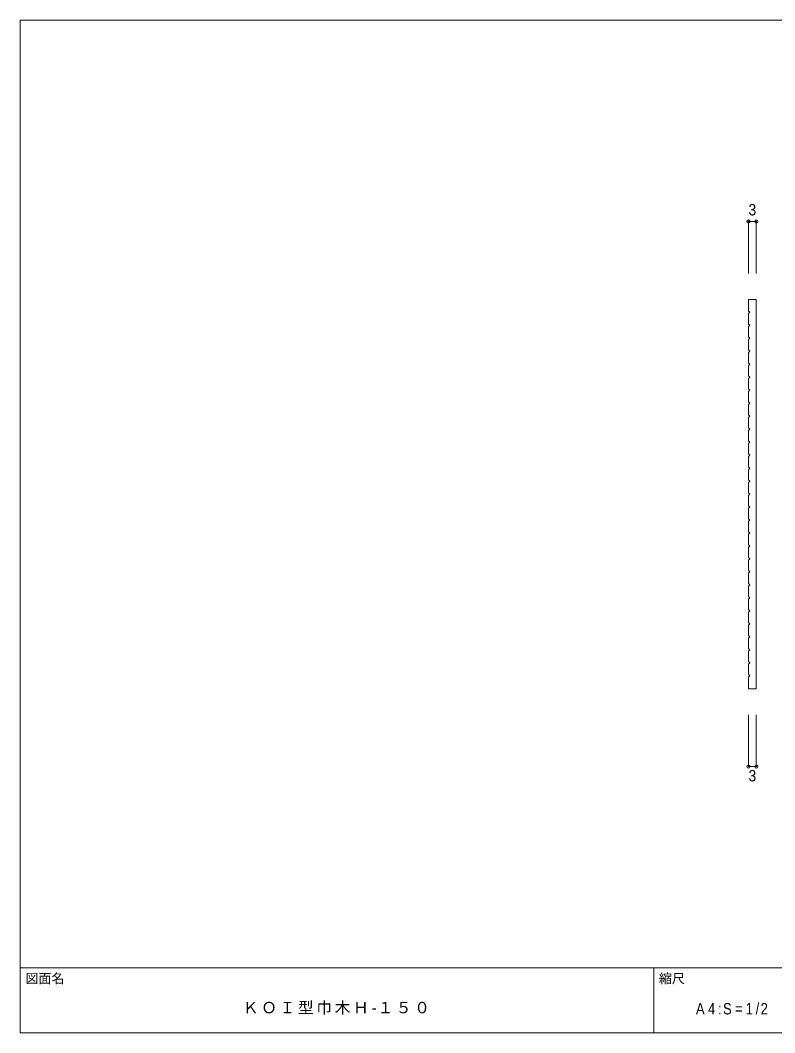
# Model space of a CAD drawing. Units: millimetres on the paper, with parts at other scales. Extents: x -141 to 141, y -98 to 98.
# Drawn here: x -141 to 4.3, y -97.5 to 97.5 of the extents above; entities that cross this region are included whole.
import ezdxf
from ezdxf.enums import TextEntityAlignment as Align

# ---------------------------------------------------------------- set-up
doc = ezdxf.new("R2010")
doc.units = ezdxf.units.MM
doc.header["$PDMODE"] = 32
doc.header["$PDSIZE"] = 0.6
for name, color, linetype, lineweight in [('4-0_ＫＢ製品', 2, 'Continuous', 9), ('4-3_寸法', 4, 'Continuous', 9), ('F-0_図面枠', 5, 'Continuous', 9), ('F-5_F-5ﾚｲﾔ', 7, 'Continuous', 9)]:
    doc.layers.add(name, color=color, linetype=linetype, lineweight=lineweight)
doc.styles.add('HGｺﾞｼｯｸM', font='')
doc.styles.get('HGｺﾞｼｯｸM').set_extended_font_data('HGｺﾞｼｯｸM')

msp = doc.modelspace()

# ---------------------------------------------------------------- linework, layer by layer
at = {"layer": '4-0_ＫＢ製品'}
for p, q in [((-0.75, 39), (-0.75, 41)), ((-0.75, 36.5), (-0.75, 38.5)), ((-0.75, 34), (-0.75, 36)), ((-0.75, 31.5), (-0.75, 33.5)), ((-0.75, 29), (-0.75, 31)), ((-0.75, 26.5), (-0.75, 28.5)), ((-0.75, 24), (-0.75, 26)), ((-0.75, 21.5), (-0.75, 23.5)), ((-0.75, 19), (-0.75, 21)), ((-0.75, 16.5), (-0.75, 18.5)), ((-0.75, 14), (-0.75, 16)), ((-0.75, 11.5), (-0.75, 13.5)), ((-0.75, 9), (-0.75, 11)), ((-0.75, 6.5), (-0.75, 8.5)), ((-0.75, 4), (-0.75, 6)), ((-0.75, 1.5), (-0.75, 3.5)), ((-0.75, -1), (-0.75, 1)), ((-0.75, -3.5), (-0.75, -1.5)), ((-0.75, -6), (-0.75, -4)), ((-0.75, -8.5), (-0.75, -6.5)), ((-0.75, -11), (-0.75, -9)), ((-0.75, -13.5), (-0.75, -11.5)), ((-0.75, -16), (-0.75, -14)), ((-0.75, -18.5), (-0.75, -16.5)), ((-0.75, -18.5), (-0.5, -18.75)), ((-0.5, -18.75), (-0.75, -19)), ((-0.75, -21), (-0.75, -19)), ((-0.75, -21), (-0.5, -21.25)), ((-0.5, -21.25), (-0.75, -21.5)), ((-0.75, -23.5), (-0.75, -21.5)), ((-0.75, -23.5), (-0.5, -23.75)), ((-0.5, -23.75), (-0.75, -24)), ((-0.75, -26), (-0.75, -24)), ((-0.75, -26), (-0.5, -26.25)), ((-0.5, -26.25), (-0.75, -26.5)), ((-0.75, -28.5), (-0.75, -26.5)), ((-0.75, -28.5), (-0.5, -28.75)), ((-0.5, -28.75), (-0.75, -29)), ((-0.75, -31.25), (-0.75, -29)), ((-0.75, -31.25), (0.75, -31.25))]:
    msp.add_line(p, q, dxfattribs=at)
for points in [[(0.75, -31.25), (0.75, 43.75), (-0.75, 43.75), (-0.75, 41.5)], [(-0.75, 41.5), (-0.5, 41.25), (-0.75, 41)], [(-0.75, 39), (-0.5, 38.75), (-0.75, 38.5)], [(-0.75, 36.5), (-0.5, 36.25), (-0.75, 36)], [(-0.75, 34), (-0.5, 33.75), (-0.75, 33.5)], [(-0.75, 31.5), (-0.5, 31.25), (-0.75, 31)], [(-0.75, 29), (-0.5, 28.75), (-0.75, 28.5)], [(-0.75, 26.5), (-0.5, 26.25), (-0.75, 26)], [(-0.75, 24), (-0.5, 23.75), (-0.75, 23.5)], [(-0.75, 21.5), (-0.5, 21.25), (-0.75, 21)], [(-0.75, 19), (-0.5, 18.75), (-0.75, 18.5)], [(-0.75, 16.5), (-0.5, 16.25), (-0.75, 16)], [(-0.75, 14), (-0.5, 13.75), (-0.75, 13.5)], [(-0.75, 11.5), (-0.5, 11.25), (-0.75, 11)], [(-0.75, 9), (-0.5, 8.75), (-0.75, 8.5)], [(-0.75, 6.5), (-0.5, 6.25), (-0.75, 6)], [(-0.75, 4), (-0.5, 3.75), (-0.75, 3.5)], [(-0.75, 1.5), (-0.5, 1.25), (-0.75, 1)], [(-0.75, -1), (-0.5, -1.25), (-0.75, -1.5)], [(-0.75, -3.5), (-0.5, -3.75), (-0.75, -4)], [(-0.75, -6), (-0.5, -6.25), (-0.75, -6.5)], [(-0.75, -8.5), (-0.5, -8.75), (-0.75, -9)], [(-0.75, -11), (-0.5, -11.25), (-0.75, -11.5)], [(-0.75, -13.5), (-0.5, -13.75), (-0.75, -14)], [(-0.75, -16), (-0.5, -16.25), (-0.75, -16.5)]]:
    msp.add_lwpolyline(points, dxfattribs=at)
at = {"layer": '4-3_寸法'}
for p, q in [((0.75, 58.75), (-0.75, 58.75)), ((-0.75, 58.75), (-0.75, 48.75)), ((0.75, 58.75), (0.75, 48.75)), ((-0.75, -46.25), (-0.75, -36.25)), ((0.75, -46.25), (0.75, -36.25)), ((0.75, -46.25), (-0.75, -46.25))]:
    msp.add_line(p, q, dxfattribs=at)
for p in [(-0.75, 58.75), (0.75, 58.75), (-0.75, -46.25), (0.75, -46.25)]:
    msp.add_point(p, dxfattribs=at)
at = {"layer": 'F-0_図面枠'}
for p, q in [((-141, 97.5), (141, 97.5)), ((-141, -97.5), (-141, 97.5)), ((-141, -85), (141, -85)), ((-19, -97.5), (-19, -85)), ((141, -97.5), (-141, -97.5))]:
    msp.add_line(p, q, dxfattribs=at)

# ---------------------------------------------------------------- texts
at = {"layer": '4-3_寸法', "color": 7, "style": 'HGｺﾞｼｯｸM', "width": 0.9}
for p in [(-0.75, 59.25), (-0.75, -49.75)]:
    msp.add_text('3', height=2.199, dxfattribs=at).set_placement(p, align=Align.BOTTOM_LEFT)
at = {"layer": 'F-0_図面枠', "color": 7, "style": 'HGｺﾞｼｯｸM'}
msp.add_text('図面名', height=1.833, dxfattribs=at).set_placement((-140, -88.5), align=Align.BOTTOM_LEFT)
at = {"layer": 'F-5_F-5ﾚｲﾔ', "style": 'HGｺﾞｼｯｸM'}
msp.add_text('縮尺', height=1.833, dxfattribs=at).set_placement((-18, -88.5), align=Align.BOTTOM_LEFT)
at = {"layer": 'F-5_F-5ﾚｲﾔ', "char_height": 2.199, "attachment_point": 7, "style": 'HGｺﾞｼｯｸM'}
for s, insert in [('\\T1.18;ＫＯＩ型巾木Ｈ-１５０', (-98.125, -94)), ('\\T1.39;\\W0.85;A4:S=1/2', (-10.875, -94))]:
    msp.add_mtext(s, dxfattribs=dict(at, insert=insert))

doc.saveas('drawing.dxf')
